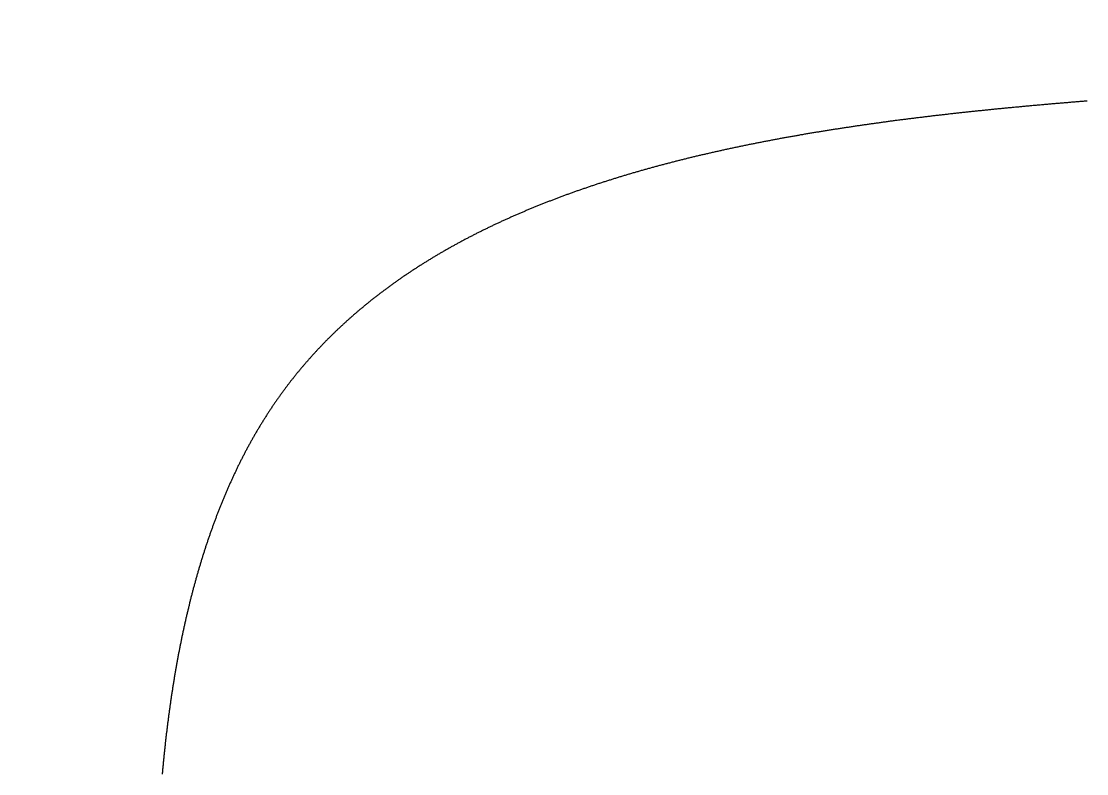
# Model space of a CAD drawing. Header units: millimetres. Extents: x 88 to 97873, y 32 to 55088.
# Drawn here: x 48785.321 to 48787.732, y 4955.76 to 4957.462 of the extents above; entities that cross this region are included whole.
import ezdxf

# ---------------------------------------------------------------- set-up
doc = ezdxf.new("R2010")
doc.units = ezdxf.units.MM
doc.header["$LTSCALE"] = 0.3

msp = doc.modelspace()

# ---------------------------------------------------------------- linework, layer by layer
msp.add_lwpolyline([(48787.733, 4957.282), (48787.7306, 4957.2818), (48787.7282, 4957.2816), (48787.7259, 4957.2814), (48787.7235, 4957.2812), (48787.7211, 4957.281), (48787.7188, 4957.2809), (48787.7164, 4957.2807), (48787.714, 4957.2805), (48787.7117, 4957.2803), (48787.7093, 4957.2801), (48787.7069, 4957.2799), (48787.7046, 4957.2797), (48787.7022, 4957.2795), (48787.6998, 4957.2793), (48787.6975, 4957.2791), (48787.6951, 4957.2789), (48787.6927, 4957.2787), (48787.6904, 4957.2785), (48787.688, 4957.2783), (48787.6856, 4957.2781), (48787.6833, 4957.2779), (48787.6809, 4957.2777), (48787.6786, 4957.2775), (48787.6762, 4957.2773), (48787.6738, 4957.2771), (48787.6715, 4957.2769), (48787.6691, 4957.2767), (48787.6667, 4957.2765), (48787.6644, 4957.2763), (48787.662, 4957.2761), (48787.6597, 4957.2759), (48787.6573, 4957.2757), (48787.6549, 4957.2755), (48787.6526, 4957.2753), (48787.6502, 4957.2751), (48787.6479, 4957.2749), (48787.6455, 4957.2747), (48787.6431, 4957.2745), (48787.6408, 4957.2743), (48787.6384, 4957.2741), (48787.6361, 4957.2739), (48787.6337, 4957.2737), (48787.6314, 4957.2735), (48787.629, 4957.2733), (48787.6266, 4957.273), (48787.6243, 4957.2728), (48787.6219, 4957.2726), (48787.6196, 4957.2724), (48787.6172, 4957.2722), (48787.6149, 4957.272), (48787.6125, 4957.2718), (48787.6102, 4957.2716), (48787.6078, 4957.2714), (48787.6054, 4957.2711), (48787.6031, 4957.2709), (48787.6007, 4957.2707), (48787.5984, 4957.2705), (48787.596, 4957.2703), (48787.5937, 4957.2701), (48787.5913, 4957.2698), (48787.589, 4957.2696), (48787.5866, 4957.2694), (48787.5843, 4957.2692), (48787.5819, 4957.269), (48787.5796, 4957.2688), (48787.5772, 4957.2685), (48787.5749, 4957.2683), (48787.5725, 4957.2681), (48787.5702, 4957.2679), (48787.5678, 4957.2676), (48787.5655, 4957.2674), (48787.5631, 4957.2672), (48787.5608, 4957.267), (48787.5584, 4957.2667), (48787.5561, 4957.2665), (48787.5537, 4957.2663), (48787.5514, 4957.2661), (48787.5491, 4957.2658), (48787.5467, 4957.2656), (48787.5444, 4957.2654), (48787.542, 4957.2652), (48787.5397, 4957.2649), (48787.5373, 4957.2647), (48787.535, 4957.2645), (48787.5327, 4957.2642), (48787.5303, 4957.264), (48787.528, 4957.2638), (48787.5256, 4957.2635), (48787.5233, 4957.2633), (48787.5209, 4957.2631), (48787.5186, 4957.2628), (48787.5163, 4957.2626), (48787.5139, 4957.2624), (48787.5116, 4957.2621), (48787.5092, 4957.2619), (48787.5069, 4957.2617), (48787.5046, 4957.2614), (48787.5022, 4957.2612), (48787.4999, 4957.2609), (48787.4976, 4957.2607), (48787.4952, 4957.2605), (48787.4929, 4957.2602), (48787.4906, 4957.26), (48787.4882, 4957.2597), (48787.4859, 4957.2595), (48787.4836, 4957.2593), (48787.4812, 4957.259), (48787.4789, 4957.2588), (48787.4766, 4957.2585), (48787.4742, 4957.2583), (48787.4719, 4957.258), (48787.4696, 4957.2578), (48787.4672, 4957.2575), (48787.4649, 4957.2573), (48787.4626, 4957.257), (48787.4602, 4957.2568), (48787.4579, 4957.2565), (48787.4556, 4957.2563), (48787.4533, 4957.256), (48787.4509, 4957.2558), (48787.4486, 4957.2555), (48787.4463, 4957.2553), (48787.444, 4957.255), (48787.4416, 4957.2548), (48787.4393, 4957.2545), (48787.437, 4957.2542), (48787.4347, 4957.254), (48787.4323, 4957.2537), (48787.43, 4957.2535), (48787.4277, 4957.2532), (48787.4254, 4957.253), (48787.4231, 4957.2527), (48787.4207, 4957.2524), (48787.4184, 4957.2522), (48787.4161, 4957.2519), (48787.4138, 4957.2516), (48787.4115, 4957.2514), (48787.4091, 4957.2511), (48787.4068, 4957.2509), (48787.4045, 4957.2506), (48787.4022, 4957.2503), (48787.3999, 4957.2501), (48787.3976, 4957.2498), (48787.3952, 4957.2495), (48787.3929, 4957.2492), (48787.3906, 4957.249), (48787.3883, 4957.2487), (48787.386, 4957.2484), (48787.3837, 4957.2482), (48787.3814, 4957.2479), (48787.3791, 4957.2476), (48787.3767, 4957.2473), (48787.3744, 4957.2471), (48787.3721, 4957.2468), (48787.3698, 4957.2465), (48787.3675, 4957.2462), (48787.3652, 4957.246), (48787.3629, 4957.2457), (48787.3606, 4957.2454), (48787.3583, 4957.2451), (48787.356, 4957.2448), (48787.3537, 4957.2446), (48787.3514, 4957.2443), (48787.3491, 4957.244), (48787.3468, 4957.2437), (48787.3445, 4957.2434), (48787.3422, 4957.2431), (48787.3399, 4957.2428), (48787.3376, 4957.2426), (48787.3353, 4957.2423), (48787.333, 4957.242), (48787.3307, 4957.2417), (48787.3284, 4957.2414), (48787.3261, 4957.2411), (48787.3238, 4957.2408), (48787.3215, 4957.2405), (48787.3192, 4957.2402), (48787.3169, 4957.2399), (48787.3146, 4957.2396), (48787.3123, 4957.2394), (48787.31, 4957.2391), (48787.3077, 4957.2388), (48787.3054, 4957.2385), (48787.3031, 4957.2382), (48787.3008, 4957.2379), (48787.2985, 4957.2376), (48787.2963, 4957.2373), (48787.294, 4957.237), (48787.2917, 4957.2367), (48787.2894, 4957.2364), (48787.2871, 4957.2361), (48787.2848, 4957.2357), (48787.2825, 4957.2354), (48787.2803, 4957.2351), (48787.278, 4957.2348), (48787.2757, 4957.2345), (48787.2734, 4957.2342), (48787.2711, 4957.2339), (48787.2688, 4957.2336), (48787.2666, 4957.2333), (48787.2643, 4957.233), (48787.262, 4957.2327), (48787.2597, 4957.2323), (48787.2574, 4957.232), (48787.2552, 4957.2317), (48787.2529, 4957.2314), (48787.2506, 4957.2311), (48787.2483, 4957.2308), (48787.2461, 4957.2304), (48787.2438, 4957.2301), (48787.2415, 4957.2298), (48787.2392, 4957.2295), (48787.237, 4957.2292), (48787.2347, 4957.2288), (48787.2324, 4957.2285), (48787.2302, 4957.2282), (48787.2279, 4957.2279), (48787.2256, 4957.2275), (48787.2234, 4957.2272), (48787.2211, 4957.2269), (48787.2188, 4957.2265), (48787.2166, 4957.2262), (48787.2143, 4957.2259), (48787.212, 4957.2256), (48787.2098, 4957.2252), (48787.2075, 4957.2249), (48787.2053, 4957.2246), (48787.203, 4957.2242), (48787.2007, 4957.2239), (48787.1985, 4957.2235), (48787.1962, 4957.2232), (48787.194, 4957.2229), (48787.1917, 4957.2225), (48787.1894, 4957.2222), (48787.1872, 4957.2219), (48787.1849, 4957.2215), (48787.1827, 4957.2212), (48787.1804, 4957.2208), (48787.1782, 4957.2205), (48787.1759, 4957.2201), (48787.1737, 4957.2198), (48787.1714, 4957.2194), (48787.1692, 4957.2191), (48787.1669, 4957.2187), (48787.1647, 4957.2184), (48787.1624, 4957.218), (48787.1602, 4957.2177), (48787.1579, 4957.2173), (48787.1557, 4957.217), (48787.1534, 4957.2166), (48787.1512, 4957.2163), (48787.149, 4957.2159), (48787.1467, 4957.2156), (48787.1445, 4957.2152), (48787.1422, 4957.2148), (48787.14, 4957.2145), (48787.1378, 4957.2141), (48787.1355, 4957.2138), (48787.1333, 4957.2134), (48787.1311, 4957.213), (48787.1288, 4957.2127), (48787.1266, 4957.2123), (48787.1244, 4957.2119), (48787.1221, 4957.2116), (48787.1199, 4957.2112), (48787.1177, 4957.2108), (48787.1154, 4957.2105), (48787.1132, 4957.2101), (48787.111, 4957.2097), (48787.1087, 4957.2093), (48787.1065, 4957.209), (48787.1043, 4957.2086), (48787.1021, 4957.2082), (48787.0998, 4957.2078), (48787.0976, 4957.2075), (48787.0954, 4957.2071), (48787.0932, 4957.2067), (48787.091, 4957.2063), (48787.0887, 4957.2059), (48787.0865, 4957.2055), (48787.0843, 4957.2052), (48787.0821, 4957.2048), (48787.0799, 4957.2044), (48787.0776, 4957.204), (48787.0754, 4957.2036), (48787.0732, 4957.2032), (48787.071, 4957.2028), (48787.0688, 4957.2024), (48787.0666, 4957.2021), (48787.0644, 4957.2017), (48787.0622, 4957.2013), (48787.06, 4957.2009), (48787.0577, 4957.2005), (48787.0555, 4957.2001), (48787.0533, 4957.1997), (48787.0511, 4957.1993), (48787.0489, 4957.1989), (48787.0467, 4957.1985), (48787.0445, 4957.1981), (48787.0423, 4957.1977), (48787.0401, 4957.1973), (48787.0379, 4957.1969), (48787.0357, 4957.1965), (48787.0335, 4957.1961), (48787.0313, 4957.1956), (48787.0291, 4957.1952), (48787.0269, 4957.1948), (48787.0247, 4957.1944), (48787.0226, 4957.194), (48787.0204, 4957.1936), (48787.0182, 4957.1932), (48787.016, 4957.1928), (48787.0138, 4957.1923), (48787.0116, 4957.1919), (48787.0094, 4957.1915), (48787.0072, 4957.1911), (48787.005, 4957.1907), (48787.0029, 4957.1902), (48787.0007, 4957.1898), (48786.9985, 4957.1894), (48786.9963, 4957.189), (48786.9941, 4957.1885), (48786.992, 4957.1881), (48786.9898, 4957.1877), (48786.9876, 4957.1873), (48786.9854, 4957.1868), (48786.9832, 4957.1864), (48786.9811, 4957.186), (48786.9789, 4957.1855), (48786.9767, 4957.1851), (48786.9746, 4957.1847), (48786.9724, 4957.1842), (48786.9702, 4957.1838), (48786.968, 4957.1833), (48786.9659, 4957.1829), (48786.9637, 4957.1825), (48786.9615, 4957.182), (48786.9594, 4957.1816), (48786.9572, 4957.1811), (48786.9551, 4957.1807), (48786.9529, 4957.1802), (48786.9507, 4957.1798), (48786.9486, 4957.1793), (48786.9464, 4957.1789), (48786.9443, 4957.1784), (48786.9421, 4957.178), (48786.9399, 4957.1775), (48786.9378, 4957.1771), (48786.9356, 4957.1766), (48786.9335, 4957.1762), (48786.9313, 4957.1757), (48786.9292, 4957.1753), (48786.927, 4957.1748), (48786.9249, 4957.1743), (48786.9227, 4957.1739), (48786.9206, 4957.1734), (48786.9184, 4957.1729), (48786.9163, 4957.1725), (48786.9142, 4957.172), (48786.912, 4957.1715), (48786.9099, 4957.1711), (48786.9077, 4957.1706), (48786.9056, 4957.1701), (48786.9035, 4957.1697), (48786.9013, 4957.1692), (48786.8992, 4957.1687), (48786.8971, 4957.1682), (48786.8949, 4957.1678), (48786.8928, 4957.1673), (48786.8907, 4957.1668), (48786.8885, 4957.1663), (48786.8864, 4957.1658), (48786.8843, 4957.1653), (48786.8821, 4957.1649), (48786.88, 4957.1644), (48786.8779, 4957.1639), (48786.8758, 4957.1634), (48786.8736, 4957.1629), (48786.8715, 4957.1624), (48786.8694, 4957.1619), (48786.8673, 4957.1614), (48786.8652, 4957.1609), (48786.863, 4957.1605), (48786.8609, 4957.16), (48786.8588, 4957.1595), (48786.8567, 4957.159), (48786.8546, 4957.1585), (48786.8525, 4957.158), (48786.8504, 4957.1575), (48786.8483, 4957.157), (48786.8461, 4957.1564), (48786.844, 4957.1559), (48786.8419, 4957.1554), (48786.8398, 4957.1549), (48786.8377, 4957.1544), (48786.8356, 4957.1539), (48786.8335, 4957.1534), (48786.8314, 4957.1529), (48786.8293, 4957.1524), (48786.8272, 4957.1519), (48786.8251, 4957.1513), (48786.823, 4957.1508), (48786.8209, 4957.1503), (48786.8188, 4957.1498), (48786.8168, 4957.1493), (48786.8147, 4957.1487), (48786.8126, 4957.1482), (48786.8105, 4957.1477), (48786.8084, 4957.1472), (48786.8063, 4957.1466), (48786.8042, 4957.1461), (48786.8021, 4957.1456), (48786.8001, 4957.145), (48786.798, 4957.1445), (48786.7959, 4957.144), (48786.7938, 4957.1434), (48786.7917, 4957.1429), (48786.7897, 4957.1424), (48786.7876, 4957.1418), (48786.7855, 4957.1413), (48786.7834, 4957.1407), (48786.7814, 4957.1402), (48786.7793, 4957.1397), (48786.7772, 4957.1391), (48786.7752, 4957.1386), (48786.7731, 4957.138), (48786.771, 4957.1375), (48786.769, 4957.1369), (48786.7669, 4957.1364), (48786.7648, 4957.1358), (48786.7628, 4957.1353), (48786.7607, 4957.1347), (48786.7587, 4957.1341), (48786.7566, 4957.1336), (48786.7545, 4957.133), (48786.7525, 4957.1325), (48786.7504, 4957.1319), (48786.7484, 4957.1313), (48786.7463, 4957.1308), (48786.7443, 4957.1302), (48786.7422, 4957.1296), (48786.7402, 4957.1291), (48786.7381, 4957.1285), (48786.7361, 4957.1279), (48786.734, 4957.1274), (48786.732, 4957.1268), (48786.73, 4957.1262), (48786.7279, 4957.1256), (48786.7259, 4957.125), (48786.7238, 4957.1245), (48786.7218, 4957.1239), (48786.7198, 4957.1233), (48786.7177, 4957.1227), (48786.7157, 4957.1221), (48786.7137, 4957.1215), (48786.7116, 4957.121), (48786.7096, 4957.1204), (48786.7076, 4957.1198), (48786.7056, 4957.1192), (48786.7035, 4957.1186), (48786.7015, 4957.118), (48786.6995, 4957.1174), (48786.6975, 4957.1168), (48786.6955, 4957.1162), (48786.6934, 4957.1156), (48786.6914, 4957.115), (48786.6894, 4957.1144), (48786.6874, 4957.1138), (48786.6854, 4957.1132), (48786.6834, 4957.1126), (48786.6814, 4957.112), (48786.6793, 4957.1114), (48786.6773, 4957.1108), (48786.6753, 4957.1102), (48786.6733, 4957.1095), (48786.6713, 4957.1089), (48786.6693, 4957.1083), (48786.6673, 4957.1077), (48786.6653, 4957.1071), (48786.6633, 4957.1065), (48786.6613, 4957.1058), (48786.6593, 4957.1052), (48786.6573, 4957.1046), (48786.6553, 4957.104), (48786.6534, 4957.1033), (48786.6514, 4957.1027), (48786.6494, 4957.1021), (48786.6474, 4957.1014), (48786.6454, 4957.1008), (48786.6434, 4957.1002), (48786.6414, 4957.0995), (48786.6394, 4957.0989), (48786.6375, 4957.0983), (48786.6355, 4957.0976), (48786.6335, 4957.097), (48786.6315, 4957.0963), (48786.6296, 4957.0957), (48786.6276, 4957.0951), (48786.6256, 4957.0944), (48786.6236, 4957.0938), (48786.6217, 4957.0931), (48786.6197, 4957.0925), (48786.6177, 4957.0918), (48786.6158, 4957.0912), (48786.6138, 4957.0905), (48786.6118, 4957.0898), (48786.6099, 4957.0892), (48786.6079, 4957.0885), (48786.606, 4957.0879), (48786.604, 4957.0872), (48786.6021, 4957.0865), (48786.6001, 4957.0859), (48786.5981, 4957.0852), (48786.5962, 4957.0845), (48786.5942, 4957.0839), (48786.5923, 4957.0832), (48786.5903, 4957.0825), (48786.5884, 4957.0818), (48786.5865, 4957.0812), (48786.5845, 4957.0805), (48786.5826, 4957.0798), (48786.5806, 4957.0791), (48786.5787, 4957.0785), (48786.5768, 4957.0778), (48786.5748, 4957.0771), (48786.5729, 4957.0764), (48786.571, 4957.0757), (48786.569, 4957.075), (48786.5671, 4957.0743), (48786.5652, 4957.0736), (48786.5632, 4957.0729), (48786.5613, 4957.0722), (48786.5594, 4957.0716), (48786.5575, 4957.0709), (48786.5555, 4957.0702), (48786.5536, 4957.0695), (48786.5517, 4957.0687), (48786.5498, 4957.068), (48786.5479, 4957.0673), (48786.546, 4957.0666), (48786.5441, 4957.0659), (48786.5421, 4957.0652), (48786.5402, 4957.0645), (48786.5383, 4957.0638), (48786.5364, 4957.0631), (48786.5345, 4957.0624), (48786.5326, 4957.0616), (48786.5307, 4957.0609), (48786.5288, 4957.0602), (48786.5269, 4957.0595), (48786.525, 4957.0588), (48786.5231, 4957.058), (48786.5212, 4957.0573), (48786.5193, 4957.0566), (48786.5174, 4957.0558), (48786.5155, 4957.0551), (48786.5137, 4957.0544), (48786.5118, 4957.0536), (48786.5099, 4957.0529), (48786.508, 4957.0522), (48786.5061, 4957.0514), (48786.5042, 4957.0507), (48786.5024, 4957.0499), (48786.5005, 4957.0492), (48786.4986, 4957.0485), (48786.4967, 4957.0477), (48786.4949, 4957.047), (48786.493, 4957.0462), (48786.4911, 4957.0455), (48786.4893, 4957.0447), (48786.4874, 4957.044), (48786.4855, 4957.0432), (48786.4837, 4957.0424), (48786.4818, 4957.0417), (48786.4799, 4957.0409), (48786.4781, 4957.0402), (48786.4762, 4957.0394), (48786.4744, 4957.0386), (48786.4725, 4957.0379), (48786.4707, 4957.0371), (48786.4688, 4957.0363), (48786.467, 4957.0355), (48786.4651, 4957.0348), (48786.4633, 4957.034), (48786.4614, 4957.0332), (48786.4596, 4957.0324), (48786.4577, 4957.0317), (48786.4559, 4957.0309), (48786.4541, 4957.0301), (48786.4522, 4957.0293), (48786.4504, 4957.0285), (48786.4486, 4957.0277), (48786.4467, 4957.0269), (48786.4449, 4957.0261), (48786.4431, 4957.0254), (48786.4412, 4957.0246), (48786.4394, 4957.0238), (48786.4376, 4957.023), (48786.4358, 4957.0222), (48786.4339, 4957.0214), (48786.4321, 4957.0206), (48786.4303, 4957.0198), (48786.4285, 4957.0189), (48786.4267, 4957.0181), (48786.4249, 4957.0173), (48786.4231, 4957.0165), (48786.4213, 4957.0157), (48786.4194, 4957.0149), (48786.4176, 4957.0141), (48786.4158, 4957.0133), (48786.414, 4957.0124), (48786.4122, 4957.0116), (48786.4104, 4957.0108), (48786.4086, 4957.01), (48786.4068, 4957.0091), (48786.405, 4957.0083), (48786.4033, 4957.0075), (48786.4015, 4957.0067), (48786.3997, 4957.0058), (48786.3979, 4957.005), (48786.3961, 4957.0041), (48786.3943, 4957.0033), (48786.3925, 4957.0025), (48786.3908, 4957.0016), (48786.389, 4957.0008), (48786.3872, 4956.9999), (48786.3854, 4956.9991), (48786.3836, 4956.9982), (48786.3819, 4956.9974), (48786.3801, 4956.9965), (48786.3783, 4956.9957), (48786.3766, 4956.9948), (48786.3748, 4956.994), (48786.373, 4956.9931), (48786.3713, 4956.9923), (48786.3695, 4956.9914), (48786.3678, 4956.9905), (48786.366, 4956.9897), (48786.3642, 4956.9888), (48786.3625, 4956.9879), (48786.3607, 4956.9871), (48786.359, 4956.9862), (48786.3572, 4956.9853), (48786.3555, 4956.9844), (48786.3537, 4956.9836), (48786.352, 4956.9827), (48786.3503, 4956.9818), (48786.3485, 4956.9809), (48786.3468, 4956.98), (48786.3451, 4956.9792), (48786.3433, 4956.9783), (48786.3416, 4956.9774), (48786.3399, 4956.9765), (48786.3381, 4956.9756), (48786.3364, 4956.9747), (48786.3347, 4956.9738), (48786.3329, 4956.9729), (48786.3312, 4956.972), (48786.3295, 4956.9711), (48786.3278, 4956.9702), (48786.3261, 4956.9693), (48786.3244, 4956.9684), (48786.3226, 4956.9675), (48786.3209, 4956.9666), (48786.3192, 4956.9657), (48786.3175, 4956.9647), (48786.3158, 4956.9638), (48786.3141, 4956.9629), (48786.3124, 4956.962), (48786.3107, 4956.9611), (48786.309, 4956.9601), (48786.3073, 4956.9592), (48786.3056, 4956.9583), (48786.3039, 4956.9574), (48786.3022, 4956.9564), (48786.3005, 4956.9555), (48786.2988, 4956.9546), (48786.2972, 4956.9536), (48786.2955, 4956.9527), (48786.2938, 4956.9518), (48786.2921, 4956.9508), (48786.2904, 4956.9499), (48786.2888, 4956.9489), (48786.2871, 4956.948), (48786.2854, 4956.947), (48786.2837, 4956.9461), (48786.2821, 4956.9451), (48786.2804, 4956.9442), (48786.2787, 4956.9432), (48786.2771, 4956.9423), (48786.2754, 4956.9413), (48786.2737, 4956.9404), (48786.2721, 4956.9394), (48786.2704, 4956.9384), (48786.2688, 4956.9375), (48786.2671, 4956.9365), (48786.2655, 4956.9355), (48786.2638, 4956.9346), (48786.2622, 4956.9336), (48786.2605, 4956.9326), (48786.2589, 4956.9316), (48786.2572, 4956.9307), (48786.2556, 4956.9297), (48786.254, 4956.9287), (48786.2523, 4956.9277), (48786.2507, 4956.9267), (48786.249, 4956.9257), (48786.2474, 4956.9247), (48786.2458, 4956.9237), (48786.2442, 4956.9228), (48786.2425, 4956.9218), (48786.2409, 4956.9208), (48786.2393, 4956.9198), (48786.2377, 4956.9188), (48786.2361, 4956.9178), (48786.2344, 4956.9168), (48786.2328, 4956.9157), (48786.2312, 4956.9147), (48786.2296, 4956.9137), (48786.228, 4956.9127), (48786.2264, 4956.9117), (48786.2248, 4956.9107), (48786.2232, 4956.9097), (48786.2216, 4956.9086), (48786.22, 4956.9076), (48786.2184, 4956.9066), (48786.2168, 4956.9056), (48786.2152, 4956.9045), (48786.2136, 4956.9035), (48786.212, 4956.9025), (48786.2104, 4956.9015), (48786.2088, 4956.9004), (48786.2073, 4956.8994), (48786.2057, 4956.8983), (48786.2041, 4956.8973), (48786.2025, 4956.8963), (48786.2009, 4956.8952), (48786.1994, 4956.8942), (48786.1978, 4956.8931), (48786.1962, 4956.8921), (48786.1947, 4956.891), (48786.1931, 4956.89), (48786.1915, 4956.8889), (48786.19, 4956.8878), (48786.1884, 4956.8868), (48786.1869, 4956.8857), (48786.1853, 4956.8847), (48786.1837, 4956.8836), (48786.1822, 4956.8825), (48786.1806, 4956.8815), (48786.1791, 4956.8804), (48786.1775, 4956.8793), (48786.176, 4956.8782), (48786.1745, 4956.8772), (48786.1729, 4956.8761), (48786.1714, 4956.875), (48786.1698, 4956.8739), (48786.1683, 4956.8728), (48786.1668, 4956.8717), (48786.1653, 4956.8707), (48786.1637, 4956.8696), (48786.1622, 4956.8685), (48786.1607, 4956.8674), (48786.1592, 4956.8663), (48786.1576, 4956.8652), (48786.1561, 4956.8641), (48786.1546, 4956.863), (48786.1531, 4956.8619), (48786.1516, 4956.8608), (48786.1501, 4956.8597), (48786.1486, 4956.8585), (48786.1471, 4956.8574), (48786.1455, 4956.8563), (48786.144, 4956.8552), (48786.1425, 4956.8541), (48786.141, 4956.853), (48786.1396, 4956.8518), (48786.1381, 4956.8507), (48786.1366, 4956.8496), (48786.1351, 4956.8485), (48786.1336, 4956.8473), (48786.1321, 4956.8462), (48786.1306, 4956.8451), (48786.1291, 4956.8439), (48786.1277, 4956.8428), (48786.1262, 4956.8416), (48786.1247, 4956.8405), (48786.1232, 4956.8394), (48786.1218, 4956.8382), (48786.1203, 4956.8371), (48786.1188, 4956.8359), (48786.1174, 4956.8348), (48786.1159, 4956.8336), (48786.1144, 4956.8324), (48786.113, 4956.8313), (48786.1115, 4956.8301), (48786.1101, 4956.829), (48786.1086, 4956.8278), (48786.1072, 4956.8266), (48786.1057, 4956.8255), (48786.1043, 4956.8243), (48786.1028, 4956.8231), (48786.1014, 4956.8219), (48786.1, 4956.8208), (48786.0985, 4956.8196), (48786.0971, 4956.8184), (48786.0957, 4956.8172), (48786.0942, 4956.816), (48786.0928, 4956.8148), (48786.0914, 4956.8136), (48786.0899, 4956.8125), (48786.0885, 4956.8113), (48786.0871, 4956.8101), (48786.0857, 4956.8089), (48786.0843, 4956.8077), (48786.0828, 4956.8065), (48786.0814, 4956.8053), (48786.08, 4956.8041), (48786.0786, 4956.8028), (48786.0772, 4956.8016), (48786.0758, 4956.8004), (48786.0744, 4956.7992), (48786.073, 4956.798), (48786.0716, 4956.7968), (48786.0702, 4956.7955), (48786.0688, 4956.7943), (48786.0674, 4956.7931), (48786.066, 4956.7919), (48786.0647, 4956.7906), (48786.0633, 4956.7894), (48786.0619, 4956.7882), (48786.0605, 4956.7869), (48786.0591, 4956.7857), (48786.0578, 4956.7845), (48786.0564, 4956.7832), (48786.055, 4956.782), (48786.0537, 4956.7807), (48786.0523, 4956.7795), (48786.0509, 4956.7782), (48786.0496, 4956.777), (48786.0482, 4956.7757), (48786.0468, 4956.7745), (48786.0455, 4956.7732), (48786.0441, 4956.7719), (48786.0428, 4956.7707), (48786.0414, 4956.7694), (48786.0401, 4956.7682), (48786.0387, 4956.7669), (48786.0374, 4956.7656), (48786.0361, 4956.7643), (48786.0347, 4956.7631), (48786.0334, 4956.7618), (48786.0321, 4956.7605), (48786.0307, 4956.7592), (48786.0294, 4956.7579), (48786.0281, 4956.7566), (48786.0267, 4956.7554), (48786.0254, 4956.7541), (48786.0241, 4956.7528), (48786.0228, 4956.7515), (48786.0215, 4956.7502), (48786.0202, 4956.7489), (48786.0188, 4956.7476), (48786.0175, 4956.7463), (48786.0162, 4956.745), (48786.0149, 4956.7437), (48786.0136, 4956.7423), (48786.0123, 4956.741), (48786.011, 4956.7397), (48786.0097, 4956.7384), (48786.0084, 4956.7371), (48786.0072, 4956.7358), (48786.0059, 4956.7344), (48786.0046, 4956.7331), (48786.0033, 4956.7318), (48786.002, 4956.7305), (48786.0007, 4956.7291), (48785.9995, 4956.7278), (48785.9982, 4956.7264), (48785.9969, 4956.7251), (48785.9956, 4956.7238), (48785.9944, 4956.7224), (48785.9931, 4956.7211), (48785.9918, 4956.7197), (48785.9906, 4956.7184), (48785.9893, 4956.717), (48785.9881, 4956.7157), (48785.9868, 4956.7143), (48785.9856, 4956.713), (48785.9843, 4956.7116), (48785.9831, 4956.7102), (48785.9818, 4956.7089), (48785.9806, 4956.7075), (48785.9793, 4956.7061), (48785.9781, 4956.7048), (48785.9769, 4956.7034), (48785.9756, 4956.702), (48785.9744, 4956.7006), (48785.9732, 4956.6992), (48785.9719, 4956.6979), (48785.9707, 4956.6965), (48785.9695, 4956.6951), (48785.9683, 4956.6937), (48785.9671, 4956.6923), (48785.9659, 4956.6909), (48785.9646, 4956.6895), (48785.9634, 4956.6881), (48785.9622, 4956.6867), (48785.961, 4956.6853), (48785.9598, 4956.6839), (48785.9586, 4956.6825), (48785.9574, 4956.6811), (48785.9562, 4956.6797), (48785.955, 4956.6782), (48785.9538, 4956.6768), (48785.9527, 4956.6754), (48785.9515, 4956.674), (48785.9503, 4956.6726), (48785.9491, 4956.6711), (48785.9479, 4956.6697), (48785.9467, 4956.6683), (48785.9456, 4956.6668), (48785.9444, 4956.6654), (48785.9432, 4956.664), (48785.9421, 4956.6625), (48785.9409, 4956.6611), (48785.9397, 4956.6596), (48785.9386, 4956.6582), (48785.9374, 4956.6567), (48785.9363, 4956.6553), (48785.9351, 4956.6538), (48785.934, 4956.6524), (48785.9328, 4956.6509), (48785.9317, 4956.6495), (48785.9305, 4956.648), (48785.9294, 4956.6465), (48785.9283, 4956.6451), (48785.9271, 4956.6436), (48785.926, 4956.6421), (48785.9249, 4956.6406), (48785.9237, 4956.6392), (48785.9226, 4956.6377), (48785.9215, 4956.6362), (48785.9204, 4956.6347), (48785.9192, 4956.6332), (48785.9181, 4956.6317), (48785.917, 4956.6302), (48785.9159, 4956.6287), (48785.9148, 4956.6273), (48785.9137, 4956.6258), (48785.9126, 4956.6243), (48785.9115, 4956.6227), (48785.9104, 4956.6212), (48785.9093, 4956.6197), (48785.9082, 4956.6182), (48785.9071, 4956.6167), (48785.906, 4956.6152), (48785.9049, 4956.6137), (48785.9038, 4956.6122), (48785.9028, 4956.6106), (48785.9017, 4956.6091), (48785.9006, 4956.6076), (48785.8995, 4956.6061), (48785.8985, 4956.6045), (48785.8974, 4956.603), (48785.8963, 4956.6015), (48785.8953, 4956.5999), (48785.8942, 4956.5984), (48785.8931, 4956.5968), (48785.8921, 4956.5953), (48785.891, 4956.5937), (48785.89, 4956.5922), (48785.8889, 4956.5906), (48785.8879, 4956.5891), (48785.8868, 4956.5875), (48785.8858, 4956.586), (48785.8848, 4956.5844), (48785.8837, 4956.5828), (48785.8827, 4956.5813), (48785.8817, 4956.5797), (48785.8806, 4956.5781), (48785.8796, 4956.5765), (48785.8786, 4956.575), (48785.8776, 4956.5734), (48785.8765, 4956.5718), (48785.8755, 4956.5702), (48785.8745, 4956.5686), (48785.8735, 4956.567), (48785.8725, 4956.5654), (48785.8715, 4956.5639), (48785.8705, 4956.5623), (48785.8695, 4956.5607), (48785.8685, 4956.5591), (48785.8675, 4956.5575), (48785.8665, 4956.5558), (48785.8655, 4956.5542), (48785.8645, 4956.5526), (48785.8635, 4956.551), (48785.8625, 4956.5494), (48785.8615, 4956.5478), (48785.8606, 4956.5462), (48785.8596, 4956.5445), (48785.8586, 4956.5429), (48785.8576, 4956.5413), (48785.8567, 4956.5397), (48785.8557, 4956.538), (48785.8547, 4956.5364), (48785.8538, 4956.5348), (48785.8528, 4956.5331), (48785.8519, 4956.5315), (48785.8509, 4956.5298), (48785.85, 4956.5282), (48785.849, 4956.5266), (48785.8481, 4956.5249), (48785.8471, 4956.5233), (48785.8462, 4956.5216), (48785.8452, 4956.5199), (48785.8443, 4956.5183), (48785.8434, 4956.5166), (48785.8424, 4956.515), (48785.8415, 4956.5133), (48785.8406, 4956.5116), (48785.8396, 4956.51), (48785.8387, 4956.5083), (48785.8378, 4956.5066), (48785.8369, 4956.5049), (48785.836, 4956.5033), (48785.8351, 4956.5016), (48785.8341, 4956.4999), (48785.8332, 4956.4982), (48785.8323, 4956.4965), (48785.8314, 4956.4948), (48785.8305, 4956.4931), (48785.8296, 4956.4914), (48785.8287, 4956.4898), (48785.8278, 4956.4881), (48785.8269, 4956.4864), (48785.826, 4956.4847), (48785.8252, 4956.4829), (48785.8243, 4956.4812), (48785.8234, 4956.4795), (48785.8225, 4956.4778), (48785.8216, 4956.4761), (48785.8208, 4956.4744), (48785.8199, 4956.4727), (48785.819, 4956.471), (48785.8181, 4956.4692), (48785.8173, 4956.4675), (48785.8164, 4956.4658), (48785.8155, 4956.4641), (48785.8147, 4956.4623), (48785.8138, 4956.4606), (48785.813, 4956.4589), (48785.8121, 4956.4571), (48785.8113, 4956.4554), (48785.8104, 4956.4536), (48785.8096, 4956.4519), (48785.8087, 4956.4502), (48785.8079, 4956.4484), (48785.8071, 4956.4467), (48785.8062, 4956.4449), (48785.8054, 4956.4432), (48785.8046, 4956.4414), (48785.8037, 4956.4396), (48785.8029, 4956.4379), (48785.8021, 4956.4361), (48785.8013, 4956.4344), (48785.8004, 4956.4326), (48785.7996, 4956.4308), (48785.7988, 4956.4291), (48785.798, 4956.4273), (48785.7972, 4956.4255), (48785.7964, 4956.4237), (48785.7956, 4956.422), (48785.7948, 4956.4202), (48785.794, 4956.4184), (48785.7932, 4956.4166), (48785.7924, 4956.4148), (48785.7916, 4956.413), (48785.7908, 4956.4113), (48785.79, 4956.4095), (48785.7892, 4956.4077), (48785.7884, 4956.4059), (48785.7876, 4956.4041), (48785.7868, 4956.4023), (48785.7861, 4956.4005), (48785.7853, 4956.3987), (48785.7845, 4956.3969), (48785.7837, 4956.3951), (48785.783, 4956.3932), (48785.7822, 4956.3914), (48785.7814, 4956.3896), (48785.7807, 4956.3878), (48785.7799, 4956.386), (48785.7792, 4956.3842), (48785.7784, 4956.3823), (48785.7776, 4956.3805), (48785.7769, 4956.3787), (48785.7761, 4956.3769), (48785.7754, 4956.375), (48785.7746, 4956.3732), (48785.7739, 4956.3714), (48785.7732, 4956.3695), (48785.7724, 4956.3677), (48785.7717, 4956.3659), (48785.7709, 4956.364), (48785.7702, 4956.3622), (48785.7695, 4956.3603), (48785.7688, 4956.3585), (48785.768, 4956.3566), (48785.7673, 4956.3548), (48785.7666, 4956.3529), (48785.7659, 4956.3511), (48785.7651, 4956.3492), (48785.7644, 4956.3474), (48785.7637, 4956.3455), (48785.763, 4956.3437), (48785.7623, 4956.3418), (48785.7616, 4956.3399), (48785.7609, 4956.3381), (48785.7602, 4956.3362), (48785.7595, 4956.3343), (48785.7588, 4956.3325), (48785.7581, 4956.3306), (48785.7574, 4956.3287), (48785.7567, 4956.3268), (48785.756, 4956.3249), (48785.7553, 4956.3231), (48785.7546, 4956.3212), (48785.754, 4956.3193), (48785.7533, 4956.3174), (48785.7526, 4956.3155), (48785.7519, 4956.3136), (48785.7513, 4956.3117), (48785.7506, 4956.3098), (48785.7499, 4956.308), (48785.7492, 4956.3061), (48785.7486, 4956.3042), (48785.7479, 4956.3023), (48785.7473, 4956.3004), (48785.7466, 4956.2984), (48785.7459, 4956.2965), (48785.7453, 4956.2946), (48785.7446, 4956.2927), (48785.744, 4956.2908), (48785.7433, 4956.2889), (48785.7427, 4956.287), (48785.742, 4956.2851), (48785.7414, 4956.2831), (48785.7408, 4956.2812), (48785.7401, 4956.2793), (48785.7395, 4956.2774), (48785.7388, 4956.2755), (48785.7382, 4956.2735), (48785.7376, 4956.2716), (48785.737, 4956.2697), (48785.7363, 4956.2677), (48785.7357, 4956.2658), (48785.7351, 4956.2639), (48785.7345, 4956.2619), (48785.7339, 4956.26), (48785.7332, 4956.2581), (48785.7326, 4956.2561), (48785.732, 4956.2542), (48785.7314, 4956.2522), (48785.7308, 4956.2503), (48785.7302, 4956.2483), (48785.7296, 4956.2464), (48785.729, 4956.2444), (48785.7284, 4956.2425), (48785.7278, 4956.2405), (48785.7272, 4956.2386), (48785.7266, 4956.2366), (48785.726, 4956.2346), (48785.7254, 4956.2327), (48785.7248, 4956.2307), (48785.7242, 4956.2287), (48785.7237, 4956.2268), (48785.7231, 4956.2248), (48785.7225, 4956.2228), (48785.7219, 4956.2209), (48785.7214, 4956.2189), (48785.7208, 4956.2169), (48785.7202, 4956.2149), (48785.7196, 4956.213), (48785.7191, 4956.211), (48785.7185, 4956.209), (48785.7179, 4956.207), (48785.7174, 4956.205), (48785.7168, 4956.203), (48785.7163, 4956.2011), (48785.7157, 4956.1991), (48785.7152, 4956.1971), (48785.7146, 4956.1951), (48785.7141, 4956.1931), (48785.7135, 4956.1911), (48785.713, 4956.1891), (48785.7124, 4956.1871), (48785.7119, 4956.1851), (48785.7113, 4956.1831), (48785.7108, 4956.1811), (48785.7103, 4956.1791), (48785.7097, 4956.1771), (48785.7092, 4956.1751), (48785.7087, 4956.1731), (48785.7082, 4956.1711), (48785.7076, 4956.169), (48785.7071, 4956.167), (48785.7066, 4956.165), (48785.7061, 4956.163), (48785.7055, 4956.161), (48785.705, 4956.159), (48785.7045, 4956.1569), (48785.704, 4956.1549), (48785.7035, 4956.1529), (48785.703, 4956.1509), (48785.7025, 4956.1488), (48785.702, 4956.1468), (48785.7015, 4956.1448), (48785.701, 4956.1427), (48785.7005, 4956.1407), (48785.7, 4956.1387), (48785.6995, 4956.1366), (48785.699, 4956.1346), (48785.6985, 4956.1326), (48785.698, 4956.1305), (48785.6975, 4956.1285), (48785.697, 4956.1264), (48785.6966, 4956.1244), (48785.6961, 4956.1223), (48785.6956, 4956.1203), (48785.6951, 4956.1183), (48785.6946, 4956.1162), (48785.6942, 4956.1142), (48785.6937, 4956.1121), (48785.6932, 4956.11), (48785.6928, 4956.108), (48785.6923, 4956.1059), (48785.6918, 4956.1039), (48785.6914, 4956.1018), (48785.6909, 4956.0998), (48785.6904, 4956.0977), (48785.69, 4956.0956), (48785.6895, 4956.0936), (48785.6891, 4956.0915), (48785.6886, 4956.0894), (48785.6882, 4956.0874), (48785.6877, 4956.0853), (48785.6873, 4956.0832), (48785.6868, 4956.0811), (48785.6864, 4956.0791), (48785.686, 4956.077), (48785.6855, 4956.0749), (48785.6851, 4956.0728), (48785.6846, 4956.0708), (48785.6842, 4956.0687), (48785.6838, 4956.0666), (48785.6834, 4956.0645), (48785.6829, 4956.0624), (48785.6825, 4956.0603), (48785.6821, 4956.0582), (48785.6817, 4956.0562), (48785.6812, 4956.0541), (48785.6808, 4956.052), (48785.6804, 4956.0499), (48785.68, 4956.0478), (48785.6796, 4956.0457), (48785.6792, 4956.0436), (48785.6788, 4956.0415), (48785.6783, 4956.0394), (48785.6779, 4956.0373), (48785.6775, 4956.0352), (48785.6771, 4956.0331), (48785.6767, 4956.031), (48785.6763, 4956.0289), (48785.6759, 4956.0268), (48785.6755, 4956.0247), (48785.6751, 4956.0226), (48785.6748, 4956.0204), (48785.6744, 4956.0183), (48785.674, 4956.0162), (48785.6736, 4956.0141), (48785.6732, 4956.012), (48785.6728, 4956.0099), (48785.6724, 4956.0078), (48785.6721, 4956.0056), (48785.6717, 4956.0035), (48785.6713, 4956.0014), (48785.6709, 4955.9993), (48785.6706, 4955.9971), (48785.6702, 4955.995), (48785.6698, 4955.9929), (48785.6695, 4955.9908), (48785.6691, 4955.9886), (48785.6687, 4955.9865), (48785.6684, 4955.9844), (48785.668, 4955.9822), (48785.6676, 4955.9801), (48785.6673, 4955.978), (48785.6669, 4955.9758), (48785.6666, 4955.9737), (48785.6662, 4955.9716), (48785.6659, 4955.9694), (48785.6655, 4955.9673), (48785.6652, 4955.9651), (48785.6648, 4955.963), (48785.6645, 4955.9609), (48785.6642, 4955.9587), (48785.6638, 4955.9566), (48785.6635, 4955.9544), (48785.6631, 4955.9523), (48785.6628, 4955.9501), (48785.6625, 4955.948), (48785.6621, 4955.9458), (48785.6618, 4955.9437), (48785.6615, 4955.9415), (48785.6612, 4955.9394), (48785.6608, 4955.9372), (48785.6605, 4955.9351), (48785.6602, 4955.9329), (48785.6599, 4955.9307), (48785.6596, 4955.9286), (48785.6592, 4955.9264), (48785.6589, 4955.9243), (48785.6586, 4955.9221), (48785.6583, 4955.9199), (48785.658, 4955.9178), (48785.6577, 4955.9156), (48785.6574, 4955.9134), (48785.6571, 4955.9113), (48785.6568, 4955.9091), (48785.6565, 4955.9069), (48785.6562, 4955.9048), (48785.6559, 4955.9026), (48785.6556, 4955.9004), (48785.6553, 4955.8982), (48785.655, 4955.8961), (48785.6547, 4955.8939), (48785.6544, 4955.8917), (48785.6541, 4955.8895), (48785.6538, 4955.8874), (48785.6535, 4955.8852), (48785.6533, 4955.883), (48785.653, 4955.8808), (48785.6527, 4955.8786), (48785.6524, 4955.8764), (48785.6521, 4955.8743), (48785.6519, 4955.8721), (48785.6516, 4955.8699), (48785.6513, 4955.8677), (48785.6511, 4955.8655), (48785.6508, 4955.8633), (48785.6505, 4955.8611), (48785.6502, 4955.8589), (48785.65, 4955.8567), (48785.6497, 4955.8545), (48785.6495, 4955.8524), (48785.6492, 4955.8502), (48785.6489, 4955.848), (48785.6487, 4955.8458), (48785.6484, 4955.8436), (48785.6482, 4955.8414), (48785.6479, 4955.8392), (48785.6477, 4955.837), (48785.6474, 4955.8348), (48785.6472, 4955.8326), (48785.6469, 4955.8304), (48785.6467, 4955.8282), (48785.6464, 4955.826), (48785.6462, 4955.8237), (48785.646, 4955.8215), (48785.6457, 4955.8193), (48785.6455, 4955.8171), (48785.6453, 4955.8149), (48785.645, 4955.8127), (48785.6448, 4955.8105), (48785.6446, 4955.8083), (48785.6443, 4955.8061), (48785.6441, 4955.8039), (48785.6439, 4955.8016), (48785.6437, 4955.7994), (48785.6434, 4955.7972), (48785.6432, 4955.795), (48785.643, 4955.7928), (48785.6428, 4955.7906), (48785.6426, 4955.7883), (48785.6423, 4955.7861), (48785.6421, 4955.7839), (48785.6419, 4955.7817), (48785.6417, 4955.7795), (48785.6415, 4955.7772), (48785.6413, 4955.775), (48785.6411, 4955.7728), (48785.6409, 4955.7706), (48785.6407, 4955.7683), (48785.6405, 4955.7661), (48785.6403, 4955.7639), (48785.6401, 4955.7616), (48785.6399, 4955.7594)])
for radius in [18.5479, 14.363, 11.4141]:
    msp.add_circle((48790.2432, 4962.2533), radius)

doc.saveas('drawing.dxf')
